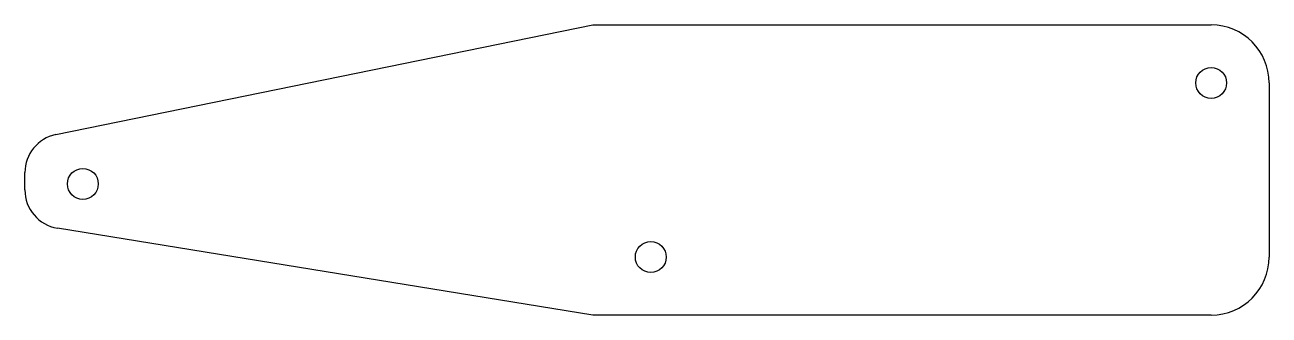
# Model space of a CAD drawing. Header units: millimetres. Extents: x -38.1 to 26.3, y -7.5 to 7.5.
import ezdxf

# ---------------------------------------------------------------- set-up
doc = ezdxf.new("R2010")
doc.units = ezdxf.units.MM

msp = doc.modelspace()

# ---------------------------------------------------------------- linework, layer by layer
at = {"color": 7, "linetype": 'Continuous', "lineweight": 25}
for p, q in [((-36.476, 1.827), (-8.682, 7.5)), ((-8.682, 7.5), (23.318, 7.5)), ((26.318, 4.5), (26.318, -4.5)), ((-38.076, -1.03), (-38.076, -0.133)), ((-8.682, -7.5), (-36.396, -3.005)), ((23.318, -7.5), (-8.682, -7.5))]:
    msp.add_line(p, q, dxfattribs=at)
for centre in [(23.318, 4.5), (-35.076, -0.72), (-5.682, -4.5)]:
    msp.add_circle(centre, 0.8, dxfattribs=at)
for centre, radius, start, end in [((23.318, 4.5), 3, 0, 90), ((-36.076, -0.133), 2, 101.53696, 180), ((-36.076, -1.03), 2, 180, 260.78632), ((23.318, -4.5), 3, 270, 0)]:
    msp.add_arc(centre, radius, start, end, dxfattribs=at)

doc.saveas('drawing.dxf')
